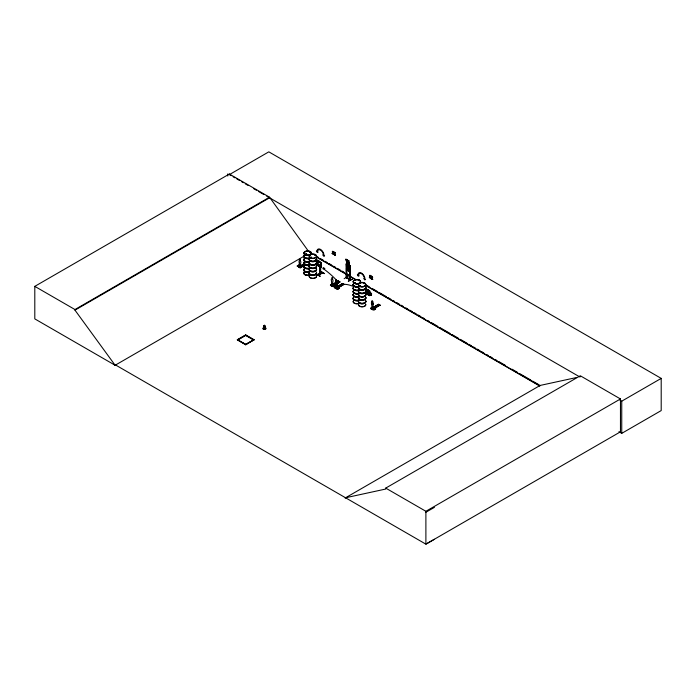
<?xml version="1.0" encoding="UTF-8"?>
<svg xmlns="http://www.w3.org/2000/svg" width="696" height="696" viewBox="0 0 696 696"><rect width="100%" height="100%" fill="white"/><g stroke="black" fill="none" stroke-linecap="round" stroke-linejoin="round"><path stroke-width="1.04" d="M264.358 326.99C263.81 321.778 267.281 331.07 263.566 328.79L264.332 325.319L263.375 328.495M300.428 266.942L300.62 262.914A1.314 0.757 60 0 0 300.428 261.113L300.472 259.773M336.786 287.935L336.977 283.907A1.314 0.757 60 0 0 336.786 282.106L336.786 280.61M336.847 287.9L337.038 283.872M372.795 308.728L373.047 304.665A1.314 0.757 60 0 0 372.856 302.864L372.795 302.899A1.314 0.757 60 0 1 372.986 304.7L373.047 304.665M263.984 328.99L264.254 325.406L263.471 328.19M320.465 266.846L321.108 266.951L317.637 264.941M300.489 266.907L299.498 266.403L299.306 262.157A1.314 0.757 60 0 1 299.498 260.582L300.028 259.121M299.993 266.272L299.358 266.368L299.993 266.29M299.828 266.046L299.689 267.316C304.674 265.489 299.628 266.124 301.159 266.185L299.28 266.812M320.343 265.315L319.742 265.759M331.783 284.768L331.801 285.856L331.487 280.671A1.314 0.757 60 0 1 331.679 279.087L332.14 277.66M331.731 285.021L331.949 284.647M338.439 288.231L338.178 288.884A0.974 0.566 0 0 1 337.647 288.979C335.307 287.613 337.69 289.719 338.16 288.509C337.247 288.318 341.345 288.083 338.517 287.222C338.769 288.118 339.23 288.1 338.178 289.153A0.974 0.566 0 0 1 337.647 289.249L336.429 288.623L337.299 287.7L337.299 288.257L335.855 287.413L335.663 283.15A1.314 0.757 60 0 1 335.855 281.567L336.264 280.062M336.995 286.526L336.142 287.387M372.308 307.893L371.908 308.363L371.734 303.908A1.314 0.757 60 0 1 371.864 302.36L371.986 300.933L372.734 301.429M371.734 303.908L371.673 303.935A1.314 0.757 60 0 1 371.925 302.325L372.16 300.837M371.629 307.91L372.343 307.971L371.855 308.371M372.003 308.302L371.873 308.015M320.699 262.757L321.091 263.071M320.656 267.177L320.769 262.949L320.586 273.859L320.212 273.606M321.091 267.36L316.776 264.889M263.566 328.79L264.289 325.45M305.179 254.649L306.083 254.249M305.274 254.431L306.17 254.318M305.927 254.632L305.927 254.179M309.476 252.1L310.085 252.091L309.59 252.17M311.303 257.738L310.903 257.111L310.407 257.668M314.94 255.301L315.027 254.832M315.34 255.067L314.775 255.154M354.838 282.559L354.751 283.098M358.892 280.427L359.362 280.584L358.797 280.566M359.58 285.934L360.058 285.577M360.554 285.778C359.092 285.334 360.754 286.978 360.154 285.577M360.702 286.021L360.241 286.143L360.493 285.725M364.591 283.603L364.112 283.716M376.493 306.632C377.232 305.509 374.996 306.771 376.162 306.075M334.733 254.675C332.74 254.092 336.481 256.259 335.02 254.832C334.071 246.645 334.602 259.704 334.506 253.092M334.793 252.404L334.106 252.631M347.852 262.984L349.218 263.506L348.827 260.722L347.904 261.043M348.592 260.582L347.904 260.817M335.994 287.518L336.212 287.039M371.925 308.032L372.021 307.745M323.814 268.282C324.223 266.585 321.909 268.647 323.222 268.908M316.637 274.415L320.169 276.199L316.001 273.58M265.376 328.703L264.593 325.389L265.472 328.39M350.279 270.457L349.897 271.762L350.366 270.466M371.838 308.285L372.116 309.059L371.69 308.815M373.456 308.163L373.169 307.467M299.663 266.464L299.306 262.157M372.29 278.035L372.23 276.912L371.525 276.556M317.846 274.816L322.03 272.397M344.129 278.739L348.113 276.251M349.218 263.506L347.626 262.479L347.669 264.141L346.208 263.862L346.19 277.687L346.73 277.286M346.46 277.574L350.523 279.949L350.088 266.846L349.94 279.853L350.088 271.135M320.656 267.125C323.092 264.097 320.604 260.704 315.923 259.66M321.082 267.334L320.465 267.186M337.238 286.674L337.038 287.344L335.977 287.474L335.898 286.891L336.046 288.309L336.212 287.3M319.873 265.785L320.238 274.041L320.299 265.976M305.118 254.397L305.5 254.666M305.979 254.588L305.213 254.579M304.291 264.758L304.022 264.297M310.903 257.755L311.416 257.529M339.892 285.404L340.153 285.865L340.692 285.464M340.649 285.743L340.379 285.29M354.525 282.68L354.525 283.15M355.386 283.02L354.551 283.081M355.421 283.081L354.821 282.646M300.359 265.715L300.333 265.167M300.359 265.985L300.333 265.437M333.149 284.995L332.636 283.777L333.645 284.629L332.244 285.082M372.16 278.174C373.63 277.634 371.473 275.259 371.185 276.695M371.673 278.087L372.308 277.121L371.185 276.329M309.52 252.004L310.007 251.926M303.604 264.358L303.795 264.871L304.291 264.41M339.961 285.351L339.961 285.795M354.673 282.611L354.673 283.072M324.293 269.387C326.093 267.308 322.544 268.804 324.293 269.387A62.971 44.431 35 0 1 338.639 282.576M371.133 278.757L371.647 278.487L372.734 279.409L371.133 278.757L372.082 277.617L371.412 276.686M304.717 263.688L298.784 266.977L298.775 266.342L299.671 266.011L298.627 265.75M300.08 267.795L304.474 265.472M332.349 286.073C338.604 283.803 332.653 288.501 331 285.395L330.896 284.89L330.783 285.517L338.439 281.088C336.064 281.367 341.353 283.272 337.673 281.419M337.108 282.393L338.804 281.436M331.931 286.186L339.952 282.08L338.439 280.975M339.465 281.793L332.035 285.978M332.175 286.317L333.053 285.247L333.053 285.804M336.011 286.952L335.141 287.97M335.472 288.231L342.954 283.69L335.489 288.248L335.124 287.9M342.597 283.629C340.596 283.437 345.338 285.934 341.919 283.864M336.151 288.605L344.076 284.229L336.62 288.892M343.737 284.272L342.684 283.42M371.046 308.78L371.908 307.684M371.516 309.033L379.076 304.674L371.212 308.867L378.694 304.326C376.319 304.604 381.599 306.51 377.928 304.657M378.607 304.413L371.151 308.754M372.256 309.389L379.816 304.97L380.181 305.318M372.43 309.555L372.534 308.928L371.142 308.128M379.981 305.187L372.612 309.668M380.016 305.222L378.694 304.213M371.69 278.478L372.23 278.165M115.64 365.026L115.188 365.296L34.8 318.881L34.8 286.361L229.367 174.026L269.535 197.212L308.424 251.178M229.367 174.026L229.367 174.626L268.821 151.85L661.2 378.389L661.2 410.579L621.745 433.356L618.927 431.72M34.8 286.361L74.968 309.546L269.535 197.212M434.408 539.296L425.891 544.15L115.588 365L115.127 365.261L74.968 310.146L269.535 197.812M115.127 365.261L304.074 256.171M299.498 259.417L299.498 260.582M299.402 266.298L297.262 265.907L299.471 264.637L298.636 265.724L299.671 265.741M297.262 266.176L299.515 264.95M302.83 264.445C306.501 266.307 301.22 264.393 303.595 264.115M298.662 266.968L304.648 263.514M304.918 263.671L298.767 266.907L300.063 267.534M304.222 264.454L299.054 266.942M299.793 267.612L304.857 264.732M299.976 267.725L304.204 265.315M300.063 267.769L304.37 265.28A3.741 2.158 0 0 0 304.987 267.89A3.741 2.158 0 0 0 309.502 268.23M333.601 252.117L332.888 251.317A0.992 0.574 60 0 0 332.558 251.395L333.636 254.136L332.192 253.579C335.255 254.484 332.218 251.213 332.653 251.456A0.992 0.574 60 0 0 332.323 251.534L333.358 253.901L332.209 253.161M317.889 261.565L316.532 260.234L317.881 261.574L317.881 265.289L317.941 261.539M333.584 252.509L333.836 251.978M332.192 253.579L332.444 253.031M334.106 252.865L334.733 252.961M334.558 252.535L335.02 252.535M316.532 264.985L317.941 265.254M335.02 254.832L334.785 252.674M320.9 263.114L315.923 260.095M318.899 265.237C318.672 267.142 318.698 263.732 320.212 266.029L320.673 265.759L320.186 265.298L320.673 265.628L320.212 265.889L320.256 273.998M319.916 265.524L319.916 264.985L320.499 265.193L320.499 265.724L319.742 265.628M320.308 265.437L320.038 264.924M319.916 264.985L320.499 265.193M318.785 265.298L319.934 265.829M319.934 266.568L319.821 265.898M320.508 266.768L321.065 266.873M317.654 274.746L322.065 272.197L317.889 274.615M322.535 272.467L318.411 275.146M347.069 262.262C342.719 256.154 350.61 262.096 346.834 260.147L346.834 262.392L346.834 260.147M322.77 272.858L318.577 275.251M345.799 259.547L346.025 259.112M324.606 273.65L320.238 271.31M347.809 260.139L347.574 260.574M319.977 276.356L315.967 273.806M348.365 260.722L348.827 260.722M346.538 259.973L346.773 262.096M346.208 263.862L346.625 269.935L349.853 271.788L346.625 269.935M348.305 261.278C348.783 263.784 348.139 261.887 347.852 263.506L348.679 263.984L348.679 263.453M348.827 263.018L348.592 260.852M346.373 264.697L346.747 264.915M349.836 265.394L350.366 266.203L350.366 280.053L346.251 277.695M350.471 267.064L349.94 266.933M332.61 278.47L332.549 279.661L332.54 278.165M335.855 280.41L335.855 281.567M333.654 286.891L330.426 285.316L331.896 284.203M330.426 285.316L331.896 284.464M330.426 285.047L331.54 284.742M331.679 284.916L330.722 285.221M336.394 282.158C340.126 283.829 334.776 282.437 337.16 281.715L338.56 282.515M237.327 339.726L245.688 334.898L254.049 339.726L245.688 344.816L237.327 339.726L245.688 344.555L254.049 339.726M330.965 285.63L338.708 281.245M338.726 281.315L330.783 285.525M237.327 339.987L245.688 335.159L254.049 339.987M331.157 285.665L335.463 283.368M245.688 335.428L237.788 339.987L245.688 344.285L253.588 339.987L245.688 335.428L245.688 334.898M332.183 286.073L333.053 285.247M331.905 286.16L339.683 281.923M332.123 286.282L339.839 281.889M332.305 286.317L339.839 281.941M264.358 327.372C258.547 329.791 270.283 329.678 264.497 327.372M337.299 287.7L336.525 288.135C336.168 290.041 332.662 286.213 336.951 286.213L337.925 287.178L336.481 287.509M334.741 287.491L335.863 287.187M339.187 285.438C342.919 287.117 337.569 285.717 339.952 284.995L341.345 285.804M342.797 284.969L341.405 284.159C339.013 284.882 344.372 286.282 340.64 284.603A57.072 31.398 73.9 0 1 352.655 286.186M349.897 279.444L350.445 279.435M335.22 288.092L342.789 283.724L335.037 287.657M348.348 281.219L352.759 278.905L348.374 281.167M337.865 288.318L336.881 288.405M338.439 288.501L339.578 288.179L338.517 287.222M371.046 275.999C370.646 277.304 371.29 275.268 370.089 275.338A0.992 0.574 60 0 0 369.759 275.416L370.846 278.156L369.393 277.6C369.141 276.382 371.664 279.009 370.463 276.991M369.393 277.6L369.646 277.051M365.965 288.823L369.689 290.919L370.133 292.807L371.551 293.573L371.507 295.191L370.176 294.365M368.523 290.702L368.671 290.18L368.523 290.702L365.948 289.223M369.646 290.945L365.948 288.779M365.965 293.573L369.68 295.609M365.948 293.077L368.671 294.478M368.671 294.913L368.523 294.556M371.551 293.573L367.07 290.302L365.974 290.458L365.974 291.937L367.07 293.364L371.507 295.191M370.176 295.391L369.646 295.696L365.948 293.512M370.672 308.285C371.029 309.294 370.463 307.467 372.142 307.432M370.672 308.554L372.142 307.702M375.196 306.231C378.928 307.902 373.578 306.501 375.962 305.788L377.354 306.588M376.649 305.396C380.381 307.066 375.022 305.666 377.415 304.952L378.807 305.753M372.43 308.867L373.195 308.424L373.3 309.041M374.465 309.868C375.17 308.867 372.49 310.903 373.256 308.537C377.519 308.241 374.848 309.894 373.413 308.981M373.413 308.72L374.161 309.146L375.022 308.65M373.16 309.99L375.657 308.606M345.112 498.04L540.139 385.436L576.07 377.624M345.564 497.77L385.732 489.036L385.732 488.105L580.299 375.77L620.467 398.956L620.467 431.816L425.891 544.15L425.891 511.29L620.467 398.956M580.299 376.701L579.846 376.971L266.733 196.194M619.884 400.087L621.745 401.166L661.2 378.389M425.891 512.23L434.408 507.375M371.133 278.391L371.647 278.113M371.368 278.261L371.916 278.348M309.85 252.022L309.972 251.891M305.422 254.345L305.927 254.345M305.57 254.545L306.049 254.649M335.811 282.863L335.811 283.394M355.099 282.933L354.664 283.133M376.588 306.501L375.857 306.388M311.19 257.79L310.373 257.45M263.819 327.947L264.332 327.842M337.177 287.831L337.952 287.213L336.951 286.482M354.838 282.724L355.386 282.715M346.19 277.217L346.651 277.434M346.373 277.574L346.373 267.916M373.256 308.806L375.657 308.876M332.349 285.804C336.107 284.412 336.203 286.204 332.566 285.995M320.9 267.49L320.917 262.714L316.637 260.243M372.708 308.354L373.874 307.745L372.882 307.014L373.474 308.006L372.699 308.137M372.708 308.624L373.891 308.128L372.882 307.275M310.903 257.677L310.651 257.485M360.154 286.143L359.693 286.039M338.221 287.413L339.143 287.909L338.108 288.179M332.244 285.351L333.645 284.89L332.636 284.038M311.451 257.416L310.99 257.146L311.399 257.337M304.126 264.41L303.691 264.758M332.314 284.864L333.149 284.725L332.923 284.229M336.56 287.787L336.107 287.596M350.236 280.027L349.966 279.374M336.203 280.088L336.725 280.645M354.551 293.207L354.664 293.26A3.68 2.123 0 0 0 358.718 293.451M354.525 293.277L354.638 293.329A3.68 2.123 0 0 1 353.324 291.058M335.62 288.057L335.62 287.117L337.177 287.561L337.238 286.935M335.724 283.115L336.029 287.378M229.367 174.626L231.237 175.705M233.108 176.784L234.978 177.863M236.84 178.942L239.641 180.56M241.512 181.639L243.382 182.717M245.253 183.796L248.054 185.414M253.657 188.651L256.459 190.269M258.329 191.348L263.932 194.576M333.819 252.378C331.235 249.89 335.768 256.163 332.418 253.44M345.799 259.251L347.809 260.443M334.106 254.571L335.411 255.319M371.02 276.39L369.75 275.886L370.368 276.921M350.279 266.229L348.948 264.88L348.992 263.271L349.592 268.786L348.905 269.656L347.626 268.917L346.939 267.255L347.626 262.479M346.66 263.61L349.818 265.437M369.393 277.173C372.76 280.566 368.923 274.207 370.794 276.53M371.368 278.618L372.734 279.409M316.724 256.459L318.603 257.537M320.482 258.625L323.301 260.252M325.171 261.331L327.05 262.418M328.93 263.497L331.748 265.124M333.628 266.211L335.498 267.299M337.377 268.378L340.196 270.005M342.075 271.092L343.946 272.171M346.765 273.798L348.644 274.885M366.479 285.177L369.298 286.804M372.108 288.431L377.745 291.685M379.616 292.764L386.193 296.557M388.064 297.644L390.882 299.271M392.762 300.35L394.641 301.438M396.52 302.525L399.33 304.143M401.209 305.231L403.088 306.318M405.899 307.936L407.778 309.024M409.657 310.111L412.476 311.738M414.355 312.817L416.225 313.905M418.105 314.983L420.923 316.61M422.803 317.698L424.673 318.777M427.492 320.404L429.371 321.491M431.25 322.57L437.819 326.363M439.698 327.451L450.025 333.41M451.895 334.498L458.473 338.291M460.343 339.37L466.92 343.171M468.791 344.25L471.61 345.877M473.489 346.965L475.368 348.043M477.247 349.131L480.057 350.758M481.937 351.837L483.816 352.924M486.626 354.551L488.505 355.63M490.384 356.717L492.263 357.796M495.082 359.423L496.953 360.511M498.832 361.589L505.4 365.391M511.978 369.185L517.606 372.43M519.486 373.517L530.752 380.016M532.623 381.103L539.2 384.897M310.634 253.466L312.513 254.553M316.271 256.72L355.691 279.479M366.018 285.447L539.678 385.706M316.619 257.189L355.23 279.488M366.531 286.012L539.818 386.054M366.096 289.136L368.671 290.624M316.637 260.678L320.882 263.175M316.637 264.532L320.064 266.516M316.637 264.967L320.064 266.951M320.212 271.127L324.388 273.537M300.933 266.707L300.933 267.264M299.75 266.342L299.263 266.133L299.28 267.081M331.87 284.882L331.374 284.673L331.374 285.612M331.514 284.951L332.61 285.456L332.801 281.428A1.314 0.757 60 0 0 332.61 279.627M371.847 308.111L373.917 309.285M298.775 266.342L300.35 267.699L299.959 267.203M331.87 285.821L331.444 284.638M336.107 288.266L335.681 287.083M297.262 265.907L297.557 266.35M336.42 288.527L335.246 287.396M372.647 309.676L371.246 308.876M385.732 488.105L425.891 511.29M332.088 277.695L332.531 278.348M354.577 292.999L354.647 293.051A3.663 2.114 0 0 0 358.71 293.225M369.628 277.46L370.559 277.921L369.532 275.546A0.992 0.574 60 0 1 369.863 275.468L370.811 276.138M369.628 290.989L370.089 295.374M346.791 277.304L346.791 277.817M372.795 301.403L372.795 302.899M299.489 266.411L299.541 265.898L298.384 265.872M265.028 328.938L264.524 325.476L264.515 329.051M264.497 325.31L264.741 327.033M621.745 401.166L621.745 433.356M374.204 309.711L374.161 309.146M371.69 307.876L371.629 308.85M370.133 294.286L370.133 295.417M368.349 290.197L368.341 294.956M346.747 268.134L346.651 277.904L346.608 265.002M337.186 287.631L337.186 288.083M336.951 286.213L336.995 286.796M335.716 282.663L334.95 283.107M332.949 285.186L332.949 285.63M320.386 265.254L320.386 265.794M316.523 261.87L316.523 263.349M245.688 344.285L245.688 344.816M227.792 173.904L227.792 176.036M74.968 309.546L74.968 310.146M358.718 286.308A3.68 2.123 0 0 1 354.638 286.152A3.68 2.123 0 0 1 353.324 283.916M358.718 290.458A3.68 2.123 0 0 1 354.638 290.302A3.68 2.123 0 0 1 353.324 288.066M358.753 290.275A3.741 2.158 0 0 1 354.603 290.119A3.741 2.158 0 0 1 353.272 287.848M358.753 290.093A3.741 2.158 0 0 1 354.603 289.936A3.741 2.158 0 0 1 353.272 287.665M358.753 286.726A3.741 2.158 0 0 1 354.603 286.569A3.741 2.158 0 0 1 353.272 284.299M358.753 286.543A3.741 2.158 0 0 1 354.603 286.387A3.741 2.158 0 0 1 353.272 284.116M358.727 286.909A3.689 2.131 0 0 1 354.638 286.752A3.689 2.131 0 0 1 353.316 284.507M358.727 289.867A3.689 2.131 0 0 1 354.638 289.71A3.689 2.131 0 0 1 353.316 287.465M354.647 293.068A3.663 2.114 0 0 1 353.342 290.841M358.727 293.59A3.697 2.131 0 0 1 354.629 293.434A3.697 2.131 0 0 1 353.307 291.189M358.727 297.035A3.689 2.131 0 0 1 354.638 296.879A3.689 2.131 0 0 1 353.316 294.634M358.718 296.435A3.68 2.123 0 0 1 354.638 296.279A3.68 2.123 0 0 1 353.324 294.043M358.718 300.585A3.68 2.123 0 0 1 354.638 300.428A3.68 2.123 0 0 1 353.324 298.192M358.753 300.402A3.741 2.158 0 0 1 354.603 300.246A3.741 2.158 0 0 1 353.272 297.975M358.753 300.22A3.741 2.158 0 0 1 354.603 300.063A3.741 2.158 0 0 1 353.272 297.792M358.753 296.853A3.741 2.158 0 0 1 354.603 296.696A3.741 2.158 0 0 1 353.272 294.425M358.753 296.67A3.741 2.158 0 0 1 354.603 296.513A3.741 2.158 0 0 1 353.272 294.243M358.727 299.993A3.689 2.131 0 0 1 354.638 299.837A3.689 2.131 0 0 1 353.316 297.592M358.718 303.552A3.68 2.123 0 0 1 354.638 303.395A3.68 2.123 0 0 1 353.324 301.159M358.718 303.352A3.68 2.123 0 0 1 354.638 303.204A3.68 2.123 0 0 1 353.324 300.968M358.71 293.747A3.663 2.114 0 0 1 353.211 291.92M365.722 290.867A3.741 2.158 0 0 1 361.615 293.564A3.741 2.158 0 0 1 358.866 290.345M365.661 291.085A3.68 2.123 0 0 1 361.624 293.738A3.68 2.123 0 0 1 358.918 290.571M365.678 293.93A3.697 2.131 0 0 1 361.624 296.6A3.697 2.131 0 0 1 358.91 293.416M365.67 294.06A3.689 2.131 0 0 1 361.624 296.731A3.689 2.131 0 0 1 358.91 293.547M365.722 287.317A3.741 2.158 0 0 1 361.615 290.014A3.741 2.158 0 0 1 358.866 286.796M365.661 290.484A3.68 2.123 0 0 1 361.624 293.147A3.68 2.123 0 0 1 358.918 289.971M365.661 287.526A3.68 2.123 0 0 1 361.624 290.189A3.68 2.123 0 0 1 358.918 287.013M365.722 290.684A3.741 2.158 0 0 1 361.615 293.381A3.741 2.158 0 0 1 358.866 290.162M365.722 287.135A3.741 2.158 0 0 1 361.615 289.832A3.741 2.158 0 0 1 358.866 286.613M365.661 286.935A3.68 2.123 0 0 1 361.624 289.588A3.68 2.123 0 0 1 358.918 286.421M365.722 300.994A3.741 2.158 0 0 1 361.615 303.691A3.741 2.158 0 0 1 358.866 300.472M365.67 301.211A3.689 2.131 0 0 1 361.624 303.874A3.689 2.131 0 0 1 358.91 300.689M365.791 304.535A3.68 2.123 0 0 1 361.154 306.588A3.68 2.123 0 0 1 358.918 303.473M365.791 294.93A3.68 2.123 0 0 1 361.154 296.983A3.68 2.123 0 0 1 358.918 293.869M365.661 304.195A3.68 2.123 0 0 1 361.624 306.849A3.68 2.123 0 0 1 358.918 303.682M365.678 294.199A3.697 2.131 0 0 1 361.624 296.87A3.697 2.131 0 0 1 358.91 293.686M365.722 297.444A3.741 2.158 0 0 1 361.615 300.141A3.741 2.158 0 0 1 358.866 296.922M365.661 300.611A3.68 2.123 0 0 1 361.624 303.273A3.68 2.123 0 0 1 358.918 300.098M365.661 297.653A3.68 2.123 0 0 1 361.624 300.315A3.68 2.123 0 0 1 358.918 297.14M365.722 300.811A3.741 2.158 0 0 1 361.615 303.508A3.741 2.158 0 0 1 358.866 300.289M365.722 297.262A3.741 2.158 0 0 1 361.615 299.959A3.741 2.158 0 0 1 358.866 296.74M365.661 297.061A3.68 2.123 0 0 1 361.624 299.715A3.68 2.123 0 0 1 358.918 296.548M316.428 265.507A3.697 2.131 0 0 1 312.861 268.186A3.697 2.131 0 0 1 309.285 265.507M316.41 259.095A3.68 2.123 0 0 1 312.861 261.766A3.68 2.123 0 0 1 309.302 259.095M316.41 258.494A3.68 2.123 0 0 1 312.861 261.174A3.68 2.123 0 0 1 309.302 258.494M316.419 262.644A3.689 2.131 0 0 1 312.861 265.324A3.689 2.131 0 0 1 309.294 262.644M316.471 262.435A3.741 2.158 0 0 1 312.861 265.15A3.741 2.158 0 0 1 309.241 262.435M316.471 262.253A3.741 2.158 0 0 1 312.861 264.967A3.741 2.158 0 0 1 309.241 262.253M316.419 262.053A3.689 2.131 0 0 1 312.861 264.732A3.689 2.131 0 0 1 309.294 262.053M316.471 258.877A3.741 2.158 0 0 1 312.861 261.6A3.741 2.158 0 0 1 309.241 258.877M316.471 258.695A3.741 2.158 0 0 1 312.861 261.418A3.741 2.158 0 0 1 309.241 258.695M316.419 265.628A3.689 2.131 0 0 1 312.861 268.308A3.689 2.131 0 0 1 309.294 265.628M316.402 265.95A3.663 2.114 0 0 1 312.861 268.613A3.663 2.114 0 0 1 309.32 265.95M316.428 275.633A3.697 2.131 0 0 1 312.861 278.313A3.697 2.131 0 0 1 309.285 275.633M316.428 265.768A3.697 2.131 0 0 1 312.861 268.447A3.697 2.131 0 0 1 309.285 265.768M316.41 269.221A3.68 2.123 0 0 1 312.861 271.892A3.68 2.123 0 0 1 309.302 269.221M316.41 268.621A3.68 2.123 0 0 1 312.861 271.301A3.68 2.123 0 0 1 309.302 268.621M316.419 272.771A3.689 2.131 0 0 1 312.861 275.451A3.689 2.131 0 0 1 309.294 272.771M316.471 272.562A3.741 2.158 0 0 1 312.861 275.277A3.741 2.158 0 0 1 309.241 272.562M316.471 272.38A3.741 2.158 0 0 1 312.861 275.094A3.741 2.158 0 0 1 309.241 272.38M316.419 272.18A3.689 2.131 0 0 1 312.861 274.859A3.689 2.131 0 0 1 309.294 272.18M316.471 269.004A3.741 2.158 0 0 1 312.861 271.727A3.741 2.158 0 0 1 309.241 269.004M316.471 268.821A3.741 2.158 0 0 1 312.861 271.544A3.741 2.158 0 0 1 309.241 268.821M316.419 275.755A3.689 2.131 0 0 1 312.861 278.435A3.689 2.131 0 0 1 309.294 275.755M309.502 261.844A3.741 2.158 0 0 1 304.987 261.496A3.741 2.158 0 0 1 304.387 258.895M309.476 262.027A3.689 2.131 0 0 1 305.022 261.687A3.689 2.131 0 0 1 304.43 259.112M309.459 264.785A3.663 2.114 0 0 1 305.039 264.454A3.663 2.114 0 0 1 304.457 261.896M309.502 258.286A3.741 2.158 0 0 1 304.987 257.946A3.741 2.158 0 0 1 304.387 255.336M304.987 254.893A3.741 2.158 0 0 1 306.658 254.336M309.476 261.426A3.689 2.131 0 0 1 305.022 261.087A3.689 2.131 0 0 1 304.43 258.52M309.476 258.468A3.689 2.131 0 0 1 305.022 258.129A3.689 2.131 0 0 1 304.43 255.562M305.022 255.119A3.689 2.131 0 0 1 306.675 254.571M309.502 261.661A3.741 2.158 0 0 1 304.987 261.313A3.741 2.158 0 0 1 304.387 258.712M309.502 258.103A3.741 2.158 0 0 1 304.987 257.764A3.741 2.158 0 0 1 304.387 255.154M304.987 254.71A3.741 2.158 0 0 1 306.658 254.153M309.476 257.877A3.689 2.131 0 0 1 305.022 257.537A3.689 2.131 0 0 1 304.43 254.962M305.022 254.527A3.689 2.131 0 0 1 306.675 253.97M309.502 271.971A3.741 2.158 0 0 1 304.987 271.623A3.741 2.158 0 0 1 304.387 269.021M309.476 272.153A3.689 2.131 0 0 1 305.022 271.814A3.689 2.131 0 0 1 304.43 269.239M309.459 274.911A3.663 2.114 0 0 1 305.039 274.581A3.663 2.114 0 0 1 304.457 272.023M309.459 265.315A3.663 2.114 0 0 1 305.039 264.976A3.663 2.114 0 0 1 304.457 262.427M309.476 275.007A3.697 2.131 0 0 1 305.013 274.668A3.697 2.131 0 0 1 304.43 272.092M309.476 275.12A3.689 2.131 0 0 1 305.022 274.781A3.689 2.131 0 0 1 304.43 272.206M309.502 268.412A3.741 2.158 0 0 1 304.987 268.073A3.741 2.158 0 0 1 304.387 265.463M309.476 271.553A3.689 2.131 0 0 1 305.022 271.214A3.689 2.131 0 0 1 304.43 268.647M309.476 268.595A3.689 2.131 0 0 1 305.022 268.256A3.689 2.131 0 0 1 304.43 265.689M309.502 271.788A3.741 2.158 0 0 1 304.987 271.44A3.741 2.158 0 0 1 304.387 268.839M309.476 268.004A3.689 2.131 0 0 1 305.022 267.664A3.689 2.131 0 0 1 304.43 265.089M349.522 269.361L348.331 267.186C347.878 269.361 346.121 267.647 348.035 266.672L347.182 264.367L348.305 266.472C348.809 264.376 350.445 266.159 348.609 267.012L349.522 269.361M346.791 277.486L350.514 279.496L346.791 277.486M324.571 255.806L323.727 256.259L322.874 254.832L323.466 255.171A4.15 2.393 60 0 0 320.534 250.09A4.15 2.393 60 0 0 317.602 251.778L318.176 252.117L317.28 252.535L316.375 251.073L316.958 251.413A4.968 2.871 60 0 1 320.473 249.385A4.968 2.871 60 0 1 323.988 255.467L324.571 255.806M365.565 279.47L364.721 279.923L363.869 278.496L364.46 278.835A4.15 2.393 60 0 0 361.529 273.754A4.15 2.393 60 0 0 358.597 275.451L359.171 275.781L358.275 276.208L357.379 274.746L357.953 275.085A4.968 2.871 60 0 1 361.468 273.05A4.968 2.871 60 0 1 364.982 279.139L365.565 279.47M348.905 265.437L347.626 264.697L347.626 267.655L348.905 268.395L348.905 265.437M369.628 292.572L367.07 291.093L367.07 292.572L369.628 294.051L369.628 292.572M371.229 293.764L370.777 293.495L371.229 294.712L371.229 293.764M355.03 283.455A3.697 2.131 0 0 0 360.58 281.61A3.697 2.131 0 0 0 355.03 279.757A3.697 2.131 0 0 0 355.03 283.455M354.281 283.289A3.68 2.123 0 0 0 360.432 282.341A3.68 2.123 0 0 0 355.926 279.74A3.68 2.123 0 0 0 354.281 283.289M355.047 283.629A3.671 2.123 0 0 0 360.554 281.793A3.671 2.123 0 0 0 355.047 279.957A3.671 2.123 0 0 0 355.047 283.629M360.267 286.343A3.68 2.123 0 0 0 365.791 284.499A3.68 2.123 0 0 0 360.267 282.663A3.68 2.123 0 0 0 360.267 286.343M360.267 286.648A3.671 2.123 0 0 0 365.783 284.812A3.671 2.123 0 0 0 360.267 282.976A3.671 2.123 0 0 0 360.267 286.648M360.258 286.465A3.697 2.131 0 0 0 365.8 284.62A3.697 2.131 0 0 0 360.258 282.767A3.697 2.131 0 0 0 360.258 286.465M311.016 257.911A3.689 2.131 0 0 0 316.55 256.067A3.689 2.131 0 0 0 311.016 254.223A3.689 2.131 0 0 0 311.016 257.911M311.025 258.207A3.663 2.114 0 0 0 316.523 256.372A3.663 2.114 0 0 0 311.025 254.536A3.663 2.114 0 0 0 311.025 258.207M305.788 254.884A3.68 2.123 0 0 0 311.312 253.048A3.68 2.123 0 0 0 305.788 251.204A3.68 2.123 0 0 0 305.788 254.884M305.788 255.197A3.68 2.123 0 0 0 311.312 253.353A3.68 2.123 0 0 0 305.788 251.517A3.68 2.123 0 0 0 305.788 255.197M305.022 264.654A3.689 2.131 0 0 0 309.476 264.993A3.689 2.131 0 0 1 305.022 264.697A3.689 2.131 0 0 1 304.43 262.131A3.689 2.131 0 0 0 305.022 264.654M305.779 255.023A3.697 2.131 0 0 0 311.321 253.179A3.697 2.131 0 0 0 305.779 251.334A3.697 2.131 0 0 0 305.779 255.023"/></g></svg>
